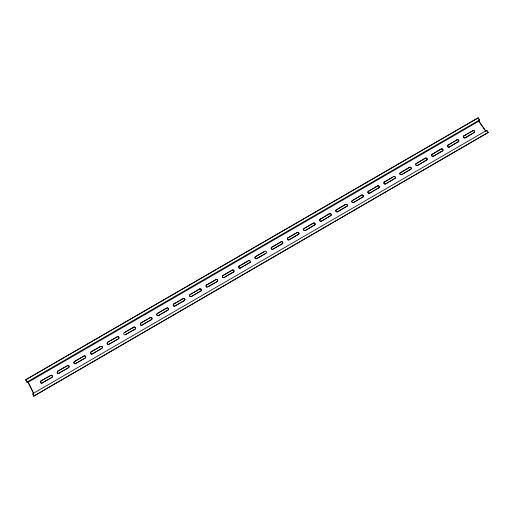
<?xml version="1.0" encoding="UTF-8"?>
<svg xmlns="http://www.w3.org/2000/svg" width="514" height="514" viewBox="0 0 514 514"><rect width="100%" height="100%" fill="white"/><g stroke="black" fill="none" stroke-linecap="round" stroke-linejoin="round"><path stroke-width="0.77" d="M320.286 219.182L329.461 213.734A1.176 1.131 -0.7 0 1 331.067 214.12A1.176 1.131 -0.7 0 1 330.669 215.668L321.494 221.123A1.176 1.131 -2.2 0 1 319.881 220.737A1.176 1.131 -2.2 0 1 320.286 219.182L329.461 213.734M321.494 221.123L330.669 215.668M336.374 209.86L345.536 204.418A1.176 1.124 1.7 0 1 347.149 204.797A1.176 1.124 1.7 0 1 346.757 206.345L337.589 211.794A1.176 1.124 0.4 0 1 335.976 211.408A1.176 1.124 0.4 0 1 336.374 209.86L345.536 204.418M337.589 211.794L346.757 206.345M362.807 197.035L353.645 202.477A1.176 1.124 2.6 0 1 352.032 202.098A1.176 1.124 2.6 0 1 352.424 200.556L361.573 195.121A1.176 1.118 3.6 0 1 363.192 195.5A1.176 1.118 3.6 0 1 362.807 197.035L354.3 202.105M352.424 200.556L361.573 195.121M368.442 191.279L377.578 185.843A1.176 1.118 5.1 0 1 379.197 186.222A1.176 1.118 5.1 0 1 378.818 187.751L369.669 193.193A1.176 1.118 4.3 0 1 368.056 192.814A1.176 1.118 4.3 0 1 368.442 191.279L377.546 186.004A1.176 1.118 5.1 0 1 379.159 186.376A1.176 1.118 5.1 0 1 378.779 187.912M369.669 193.193L378.818 187.751M384.421 182.014L393.551 176.591A1.176 1.112 6.4 0 1 395.17 176.964A1.176 1.112 6.4 0 1 394.797 178.493L385.661 183.922A1.176 1.112 5.7 0 1 384.042 183.549A1.176 1.112 5.7 0 1 384.421 182.014L393.499 176.752A1.176 1.112 6.4 0 1 395.125 177.124A1.176 1.112 6.4 0 1 394.752 178.654M385.661 183.922L394.797 178.493M400.361 172.775L409.485 167.358A1.176 1.105 7.5 0 1 411.11 167.725A1.176 1.105 7.5 0 1 410.744 169.247L401.614 174.67A1.176 1.112 6.9 0 1 399.995 174.304A1.176 1.112 6.9 0 1 400.361 172.775L409.485 167.358M401.614 174.67L410.744 169.247M416.269 163.555L425.386 158.139A1.182 1.105 8.4 0 1 427.012 158.505A1.182 1.105 8.4 0 1 426.652 160.027L417.535 165.444A1.176 1.105 7.9 0 1 415.91 165.078A1.176 1.105 7.9 0 1 416.269 163.555L425.386 158.139M417.535 165.444L426.652 160.027M432.145 154.354L441.25 148.944A1.182 1.099 9.1 0 1 442.875 149.311A1.182 1.099 9.1 0 1 442.522 150.827L433.418 156.237A1.182 1.099 8.7 0 1 431.786 155.87A1.182 1.099 8.7 0 1 432.145 154.354L441.25 148.944M433.418 156.237L442.522 150.827M447.983 145.179L457.074 139.776A1.182 1.092 9.8 0 1 458.706 140.136A1.182 1.092 9.8 0 1 458.359 141.646L449.262 147.049A1.182 1.092 9.4 0 1 447.636 146.689A1.182 1.092 9.4 0 1 447.983 145.179L457.074 139.776M449.262 147.049L458.359 141.646M463.789 136.017L472.874 130.62A1.182 1.086 10.4 0 1 474.506 130.98A1.182 1.086 10.4 0 1 474.165 132.483L474.069 132.67A1.182 1.086 10.4 0 0 474.403 131.166A1.182 1.086 10.4 0 0 472.771 130.813L463.789 136.017A1.182 1.092 10.1 0 0 463.384 136.428M464.797 137.996A1.182 1.092 10.1 0 0 465.074 137.88L474.165 132.483M25.7 379.775L478.155 117.867L479.594 119.929L478.952 121.169L28.052 382.294L26.844 382.095L25.7 379.775L478.155 117.867M488.191 132.541L486.842 130.273L32.607 393.763L33.763 396.108L488.191 132.541L487.028 130.884M26.844 382.095L479.594 119.929M41.056 380.874L50.758 375.387A1.227 1.144 -57.5 0 1 52.325 375.824A1.227 1.144 -57.5 0 1 51.805 377.469L42.097 382.962A1.234 1.144 -58 0 1 40.529 382.525A1.234 1.144 -58 0 1 41.056 380.874L50.758 375.387M63.588 370.504L58.827 373.26A1.227 1.144 -57.2 0 1 57.26 372.823A1.227 1.144 -57.2 0 1 57.78 371.179L67.45 365.711A1.221 1.144 -56.7 0 1 69.017 366.148A1.221 1.144 -56.7 0 1 68.503 367.786L64.43 370.144M74.466 361.509L83.949 356.016A1.214 1.144 -55.7 0 1 85.523 356.446A1.214 1.144 -55.7 0 1 85.016 358.078L75.526 363.578A1.221 1.144 -56.3 0 1 73.952 363.147A1.221 1.144 -56.3 0 1 74.466 361.509L84.103 356.061A1.214 1.144 -55.7 0 1 85.504 356.247M91.113 351.865L100.577 346.378A1.214 1.15 -54.5 0 1 102.151 346.802A1.214 1.15 -54.5 0 1 101.65 348.434L92.179 353.921A1.214 1.144 -55.2 0 1 90.605 353.497A1.214 1.144 -55.2 0 1 91.113 351.865L100.718 346.436A1.214 1.144 -54.5 0 1 102.292 346.86A1.214 1.144 -54.5 0 1 101.791 348.486L92.327 353.973A1.214 1.144 -55.2 0 1 90.753 353.548A1.214 1.144 -55.2 0 1 91.261 351.917M107.722 342.24L117.16 336.766A1.208 1.15 -53.1 0 1 118.74 337.19A1.208 1.15 -53.1 0 1 118.246 338.81L108.801 344.29A1.208 1.15 -53.9 0 1 107.22 343.866A1.208 1.15 -53.9 0 1 107.722 342.24L117.295 336.824A1.208 1.15 -53.1 0 1 118.978 337.531M124.292 332.635L133.717 327.174A1.201 1.15 -51.3 0 1 135.298 327.591A1.201 1.15 -51.3 0 1 134.809 329.211L125.384 334.678A1.208 1.15 -52.4 0 1 123.803 334.254A1.208 1.15 -52.4 0 1 124.292 332.635L133.833 327.238A1.201 1.15 -51.3 0 1 135.413 327.662M140.83 323.049L150.229 317.601A1.195 1.15 -49.2 0 1 151.81 318.018A1.195 1.15 -49.2 0 1 151.334 319.631L141.928 325.086A1.201 1.15 -50.5 0 1 140.348 324.668A1.201 1.15 -50.5 0 1 140.83 323.049L150.339 317.678A1.195 1.15 -49.2 0 1 151.919 318.095A1.195 1.15 -49.2 0 1 151.444 319.702L142.044 325.15A1.201 1.15 -50.5 0 1 140.463 324.732A1.201 1.15 -50.5 0 1 140.945 323.12M157.329 313.489L166.703 308.053A1.195 1.15 -46.5 0 1 168.29 308.471A1.195 1.15 -46.5 0 1 167.821 310.077L158.434 315.512A1.195 1.15 -48.1 0 1 156.854 315.101A1.195 1.15 -48.1 0 1 157.329 313.489L166.806 308.13A1.195 1.15 -46.5 0 1 168.393 308.548A1.195 1.15 -46.5 0 1 167.917 310.154L158.543 315.59A1.195 1.15 -48.1 0 1 156.956 315.172A1.195 1.15 -48.1 0 1 157.432 313.566M173.79 303.947L183.145 298.525A1.189 1.15 -43.2 0 1 184.732 298.936A1.189 1.15 -43.2 0 1 184.269 300.536L174.908 305.965A1.189 1.15 -45.2 0 1 173.321 305.554A1.189 1.15 -45.2 0 1 173.79 303.947L173.88 304.031A1.189 1.15 -45.2 0 0 173.828 306.061M190.212 294.432L199.548 289.022A1.182 1.15 -39.1 0 1 201.141 289.427A1.182 1.15 -39.1 0 1 200.685 291.02L191.343 296.437A1.189 1.15 -41.5 0 1 189.75 296.032A1.189 1.15 -41.5 0 1 190.212 294.432L190.296 294.522A1.189 1.15 -41.5 0 0 189.833 296.115A1.189 1.15 -41.5 0 0 191.426 296.527L200.762 291.11A1.182 1.15 -39.1 0 0 201.218 289.517A1.182 1.15 -39.1 0 0 199.625 289.112L199.548 289.022M206.596 284.936L215.912 279.539A1.182 1.15 -34.2 0 1 217.512 279.937A1.182 1.15 -34.2 0 1 217.056 281.531L207.74 286.934A1.182 1.15 -37.1 0 1 206.146 286.529A1.182 1.15 -37.1 0 1 206.596 284.936L206.673 285.026A1.182 1.15 -37.1 0 0 206.641 287.037M233.452 272.157A1.176 1.15 -28.6 0 0 233.896 270.576A1.176 1.15 -28.6 0 0 232.302 270.178L223.012 275.562A1.182 1.15 -31.9 0 0 222.562 277.142A1.182 1.15 -31.9 0 0 224.162 277.547L224.098 277.451A1.182 1.15 -31.9 0 1 222.504 277.046A1.182 1.15 -31.9 0 1 222.947 275.459L232.244 270.075A1.176 1.15 -28.6 0 1 233.838 270.473A1.176 1.15 -28.6 0 1 233.401 272.06L224.824 277.162M239.261 266.001L248.538 260.63A1.176 1.144 -22.6 0 1 250.138 261.028A1.176 1.144 -22.6 0 1 249.701 262.609L240.423 267.987A1.176 1.15 -26 0 1 238.824 267.588A1.176 1.15 -26 0 1 239.261 266.001L239.312 266.111A1.176 1.144 -26 0 0 240.192 268.212M266.001 253.293L256.711 258.542A1.176 1.144 -20.1 0 1 255.105 258.15A1.176 1.144 -20.1 0 1 255.542 256.57L264.826 251.327A1.176 1.144 -16.8 0 1 266.432 251.719A1.176 1.144 -16.8 0 1 266.001 253.293L256.749 258.658A1.176 1.144 -20.1 0 1 256.165 258.818M282.199 243.771L272.96 249.123A1.176 1.144 -14.5 0 1 271.353 248.731A1.176 1.144 -14.5 0 1 271.784 247.157L281.017 241.811A1.176 1.144 -11.6 0 1 282.616 242.203A1.176 1.144 -11.6 0 1 282.199 243.771L273.647 248.86M287.988 237.77L297.195 232.431A1.176 1.137 -7.2 0 1 298.807 232.816A1.176 1.137 -7.2 0 1 298.39 234.378L289.189 239.845A1.176 1.137 -9.6 0 1 287.589 239.453A1.176 1.137 -9.6 0 1 288.007 237.892L287.988 237.77A1.176 1.137 -9.6 0 0 287.57 239.331A1.176 1.137 -9.6 0 0 289.176 239.723L298.39 234.378M305.355 230.343A1.176 1.137 -5.5 0 1 303.742 229.957A1.176 1.137 -5.5 0 1 304.153 228.396L313.347 223.07A1.176 1.131 -3.6 0 1 314.953 223.455A1.176 1.131 -3.6 0 1 314.549 225.016L305.361 230.471L314.549 225.016M57.78 371.179L67.45 365.711M173.88 304.031L183.235 298.615A1.189 1.15 -43.2 0 1 184.822 299.019A1.189 1.15 -43.2 0 1 184.359 300.619L175.004 306.048A1.189 1.15 -45.2 0 1 174.111 306.171M190.296 294.522L199.625 289.112M206.673 285.026L215.983 279.635A1.182 1.15 -34.2 0 1 217.685 280.316M239.312 266.111L248.583 260.739A1.176 1.144 -22.6 0 1 250.177 262.288M255.856 258.78A1.176 1.144 -20.1 0 1 255.58 256.685L264.826 251.327M272.96 249.123L272.992 249.239A1.176 1.144 -14.5 0 1 271.386 248.847A1.176 1.144 -14.5 0 1 271.81 247.279L281.036 241.927A1.176 1.137 -11.6 0 1 282.642 242.325A1.176 1.137 -11.6 0 1 282.218 243.887M288.007 237.892L297.214 232.559A1.176 1.137 -7.2 0 1 298.82 232.945A1.176 1.137 -7.2 0 1 298.403 234.506M304.185 230.49A1.176 1.137 -5.5 0 1 304.166 228.524L313.347 223.204A1.176 1.131 -3.6 0 1 314.96 223.59A1.176 1.131 -3.6 0 1 314.549 225.145M42.097 382.962L51.805 377.469M58.827 373.26L68.343 367.748A1.221 1.144 -56.7 0 0 68.857 366.103A1.221 1.144 -56.7 0 0 67.283 365.672M224.098 277.451L233.401 272.06M240.423 267.987L249.701 262.609M75.526 363.578L85.17 358.123A1.214 1.144 -55.7 0 0 85.613 357.686M109.61 343.956L117.706 339.259M135.503 328.555A1.201 1.15 -51.3 0 1 134.931 329.275L125.384 334.678M217.679 280.914A1.182 1.15 -34.2 0 1 217.126 281.627L207.74 286.934M465.074 137.88L473.375 133.068M33.763 396.108L488.3 132.349M108.801 344.29L108.936 344.341A1.208 1.15 -53.9 0 1 107.362 343.924A1.208 1.15 -53.9 0 1 107.856 342.292M118.246 338.81L118.381 338.874A1.208 1.15 -53.1 0 0 119.004 337.839M478.052 118.066L479.202 119.717M478.952 121.169L486.167 131.475M478.56 120.957L485.434 130.774M28.019 381.863L33.526 393.011M28.052 382.294L33.455 393.229M25.893 379.807L26.812 381.664M33.024 394.257L33.95 396.133M425.316 158.312A1.176 1.105 8.4 0 1 426.941 158.678A1.176 1.105 8.4 0 1 426.581 160.201M441.166 149.124A1.182 1.099 9.1 0 1 442.798 149.49A1.182 1.099 9.1 0 1 442.445 151M401.665 174.509A1.176 1.112 6.9 0 1 400.046 174.137A1.176 1.112 6.9 0 1 400.412 172.614M464.187 138.015A1.182 1.092 10.1 0 1 463.313 137.264M465.17 137.694A1.182 1.092 10 0 1 463.538 137.334A1.182 1.092 10 0 1 463.879 135.831M456.991 139.956A1.182 1.092 9.8 0 1 458.616 140.322A1.182 1.092 9.8 0 1 458.27 141.825M449.345 146.869A1.182 1.099 9.4 0 1 447.72 146.503A1.182 1.099 9.4 0 1 448.067 144.993M433.488 156.063A1.182 1.099 8.7 0 1 431.863 155.697A1.182 1.099 8.7 0 1 432.216 154.181M347.156 206.069A1.176 1.124 1.7 0 1 346.738 206.487M345.517 204.559A1.176 1.124 1.7 0 1 347.271 205.793M337.602 211.652A1.176 1.131 0.4 0 1 335.989 211.267A1.176 1.131 0.4 0 1 336.381 209.718M417.593 165.277A1.176 1.105 7.9 0 1 415.967 164.904A1.176 1.105 7.9 0 1 416.334 163.388M369.707 193.039A1.176 1.118 4.3 0 1 368.088 192.66A1.176 1.118 4.3 0 1 368.467 191.124M385.706 183.761A1.176 1.112 5.7 0 1 384.08 183.389A1.176 1.112 5.7 0 1 384.459 181.86M353.671 202.336A1.176 1.124 2.6 0 1 352.051 201.957A1.176 1.124 2.6 0 1 352.443 200.409M321.494 220.988A1.176 1.131 -2.2 0 1 319.881 220.602A1.176 1.131 -2.2 0 1 320.286 219.048M59.001 373.299A1.227 1.144 -57.2 0 1 58.712 373.415M58.108 373.421A1.227 1.144 -57.2 0 1 57.947 371.217M50.584 375.349A1.227 1.144 -57.5 0 1 52.152 375.785A1.227 1.144 -57.5 0 1 51.625 377.43M75.68 363.623A1.221 1.144 -56.3 0 1 74.112 363.192A1.221 1.144 -56.3 0 1 74.62 361.554M42.276 382.988A1.227 1.144 -58 0 1 40.709 382.557A1.227 1.144 -58 0 1 41.236 380.906M249.99 262.526A1.176 1.144 -22.6 0 1 249.746 262.712M409.427 167.525A1.176 1.105 7.5 0 1 411.052 167.892A1.176 1.105 7.5 0 1 410.686 169.414M85.671 356.491A1.214 1.144 -55.7 0 1 85.748 357.397M329.448 213.869A1.176 1.131 -0.6 0 1 330.9 215.623M361.548 195.269A1.176 1.118 3.6 0 1 363.167 195.648A1.176 1.118 3.6 0 1 362.775 197.19"/></g></svg>
